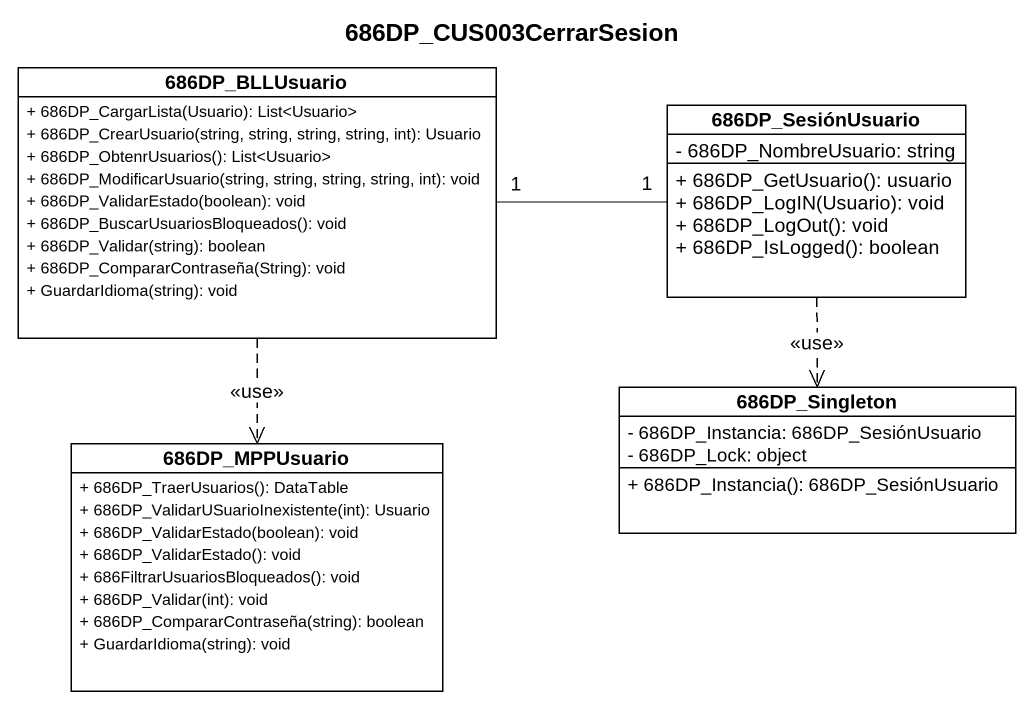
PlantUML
@startuml
title 686DP_CUS003CerrarSesion
hide circle
hide empty members
skinparam classAttributeIconSize 0
class "686DP_BLLUsuario" as c686DP_BLLUsuario {
  + 686DP_CargarLista(Usuario): List<Usuario>
  + 686DP_CrearUsuario(string, string, string, string, int): Usuario
  + 686DP_ObtenrUsuarios(): List<Usuario>
  + 686DP_ModificarUsuario(string, string, string, string, int): void
  + 686DP_ValidarEstado(boolean): void
  + 686DP_BuscarUsuariosBloqueados(): void
  + 686DP_Validar(string): boolean
  + 686DP_CompararContraseña(String): void
  + GuardarIdioma(string): void
}
class "686DP_SesiónUsuario" as c686DP_SesiónUsuario {
  - 686DP_NombreUsuario: string
  + 686DP_GetUsuario(): usuario
  + 686DP_LogIN(Usuario): void
  + 686DP_LogOut(): void
  + 686DP_IsLogged(): boolean
}
class "686DP_Singleton" as c686DP_Singleton {
  - 686DP_Instancia: 686DP_SesiónUsuario
  - 686DP_Lock: object
  + 686DP_Instancia(): 686DP_SesiónUsuario
}
class "686DP_MPPUsuario" as c686DP_MPPUsuario {
  + 686DP_TraerUsuarios(): DataTable
  + 686DP_ValidarUSuarioInexistente(int): Usuario
  + 686DP_ValidarEstado(boolean): void
  + 686DP_ValidarEstado(): void
  + 686FiltrarUsuariosBloqueados(): void
  + 686DP_Validar(int): void
  + 686DP_CompararContraseña(string): boolean
  + GuardarIdioma(string): void
}
c686DP_BLLUsuario "1" -right- "1" c686DP_SesiónUsuario
c686DP_BLLUsuario ..> c686DP_MPPUsuario : <<use>>
c686DP_SesiónUsuario ..> c686DP_Singleton : <<use>>
@enduml
